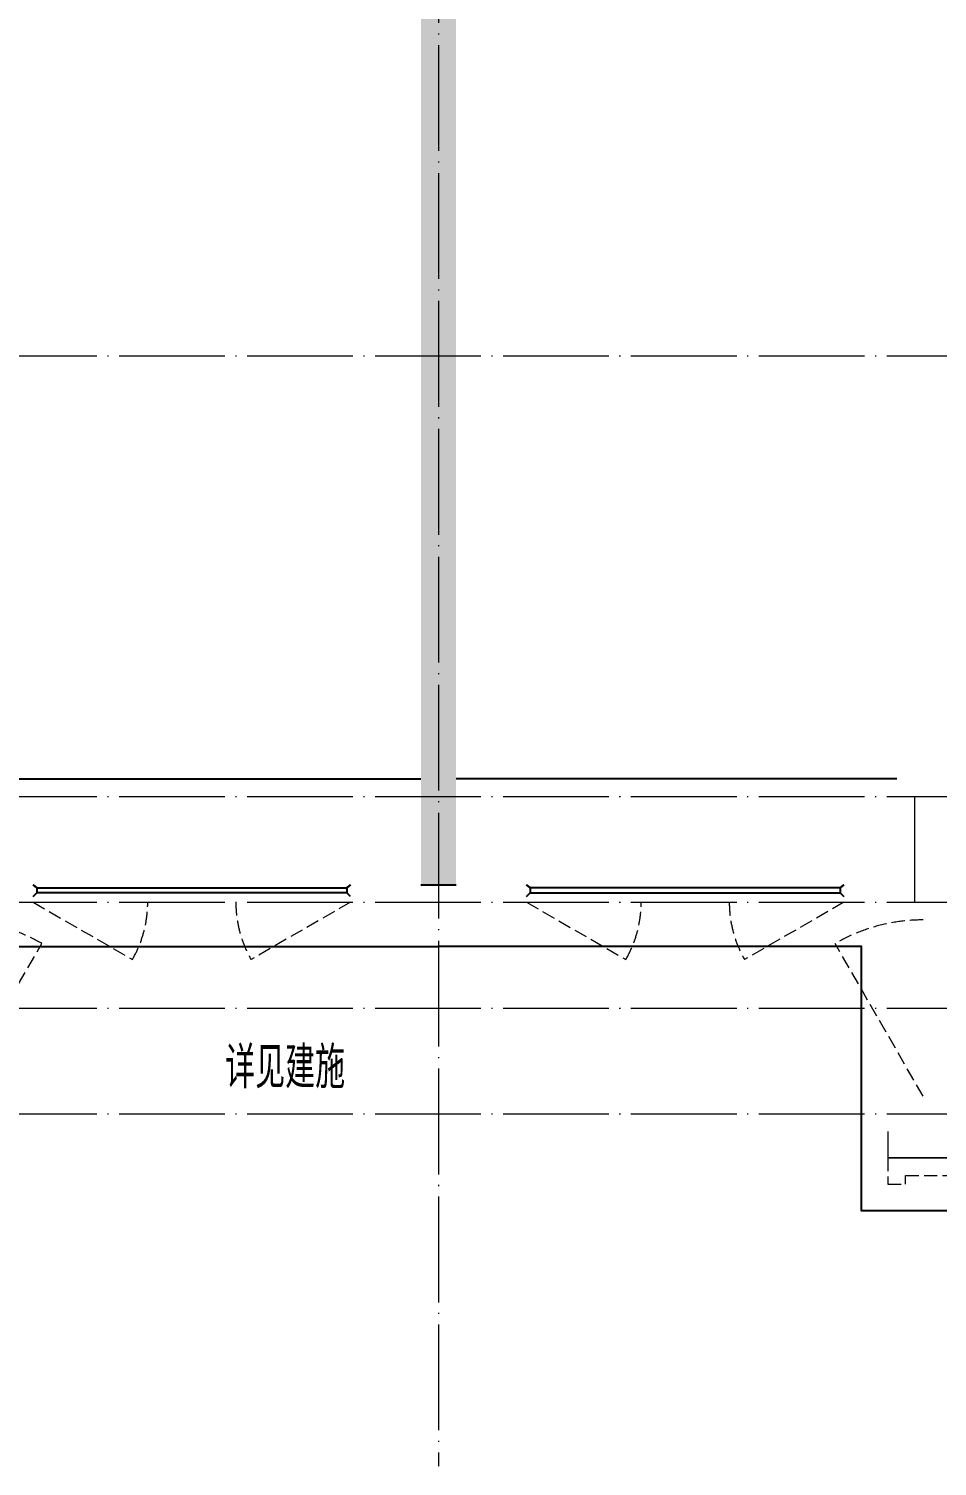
# Model space of a CAD drawing. Extents: x 27938 to 725830, y -209821 to 1628073.
# Drawn here: x 297192 to 302347, y 516740 to 524897 of the extents above; entities that cross this region are included whole.
import ezdxf

# ---------------------------------------------------------------- set-up
doc = ezdxf.new("R2010")
doc.units = 0
doc.header["$LTSCALE"] = 1000
doc.header["$MEASUREMENT"] = 0
doc.linetypes.add('DASH', pattern=[0.35, 0.25, -0.1])
doc.linetypes.add('DOTE', pattern=[2.42, 2, -0.2, 0.02, -0.2])
for name, color, linetype in [('3-栏杆1', 135, 'Continuous'), ('3.5方案汇报，与郭总、侯月琴确定户型_t8$0$2020.03.04 -1安徽标准化洋房户型(UA）_t8_t8$0$看线', 154, 'Continuous'), ('PUB_TEXT', 4, 'Continuous'), ('保温', 6, 'Continuous'), ('看线', 251, 'Continuous')]:
    doc.layers.add(name, color=color, linetype=linetype)
for name, color, linetype, lineweight in [('DOTE', 19, 'DOTE', 9), ('WINDOW', 144, 'Continuous', 15), ('平面-看线', 45, 'Continuous', 15)]:
    doc.layers.add(name, color=color, linetype=linetype, lineweight=lineweight)
doc.styles.add('_TCH_AXIS', font='COMPLEX', dxfattribs={"bigfont": 'GBCBIG'})

# ---------------------------------------------------------------- blocks, each defined once
blk = doc.blocks.new('FGDGDRGSDGDG')
at = {"layer": 'DOTE', "linetype": 'DOTE', "ltscale": 0.3}
for p, q in [((517582.5, 529998.5), (517582.5, 513948.5)), ((488182.5, 520248.5), (546982.5, 520248.5)), ((488182.5, 517748.5), (546982.5, 517748.5)), ((520282.5, 517748.5), (520282.5, 517148.5)), ((488182.5, 517148.5), (546982.5, 517148.5)), ((488182.5, 516548.5), (546982.5, 516548.5)), ((488182.5, 515948.5), (546982.5, 515948.5))]:
    blk.add_line(p, q, dxfattribs=at)
blk = doc.blocks.new('A$C6C4C4DE5')
at = {"layer": '保温', "linetype": 'ByBlock', "ltscale": 10}
h = blk.add_hatch(dxfattribs=at)
h.set_pattern_fill('AR-HBONE', color=251, scale=55)
h.set_pattern_definition([(45, (-445516.58, -596648.81), (0, 47.4157523), [100.584, -33.528]), (135, (-445492.87, -596625.102), (3e-15, 47.4157523), [100.584, -33.528])])
edge = h.paths.add_edge_path()
edge.add_line((200, 5200), (200.1, 7800))
edge.add_line((200.1, 7800), (0.1, 7800))
edge.add_line((0.1, 7800), (0, 5200))
edge.add_line((0, 5200), (200, 5200))
h = blk.add_hatch(dxfattribs=at)
h.set_pattern_fill('AR-HBONE', color=251, scale=55)
h.set_pattern_definition([(45, (-445516.58, -596648.81), (0, 47.4157523), [100.584, -33.528]), (135, (-445492.87, -596625.102), (3e-15, 47.4157523), [100.584, -33.528])])
edge = h.paths.add_edge_path()
edge.add_line((900, 5000), (900, 5200))
edge.add_line((900, 5200), (-700, 5200))
edge.add_line((-700, 5200), (-700, 5000))
edge.add_line((-700, 5000), (900, 5000))
at = {"layer": '保温', "linetype": 'Continuous', "ltscale": 10}
h = blk.add_hatch(dxfattribs=at)
h.set_pattern_fill('HEX', color=251, scale=10, angle=90, style=0)
h.set_pattern_definition([(90, (-503782.47, -516048.461), (-16.49778, 1e-15), [9.525, -19.05]), (210, (-503782.47, -516048.461), (8.24889, -14.2874966), [9.525, -19.05]), (150, (-503782.47, -516038.936), (-8.24889, -14.2874966), [9.525, -19.05])])
edge = h.paths.add_edge_path()
edge.add_line((200, 5000), (0, 5000))
edge.add_line((0, 5000), (0.1, 0))
edge.add_line((0.1, 0), (200.1, 0))
edge.add_line((200.1, 0), (200, 5000))
at = {"layer": '保温', "color": 251, "linetype": 'ByBlock', "ltscale": 10}
for p, q in [((0, 7800), (200, 7800)), ((0, 5000), (200, 5000)), ((0, 0), (200, 0))]:
    blk.add_line(p, q, dxfattribs=at)

msp = doc.modelspace()

# ---------------------------------------------------------------- linework, layer by layer
at = {"color": 30, "const_width": 8}
msp.add_lwpolyline([(302066.6, 518640.4), (302066.6, 518490.4), (303216.6, 518490.4), (303216.6, 518640.4)], dxfattribs=at)
at = {"layer": '3-栏杆1', "color": 5}
for p, q in [((297236.8, 520022.7), (297216.6, 520040.4)), ((297216.6, 520040.4), (297236.8, 520022.7)), ((297236.8, 520022.7), (297236.8, 519993.4)), ((297236.8, 520022.6), (298996.3, 520022.6)), ((298996.3, 520022.7), (299016.6, 520040.4)), ((299016.6, 520040.4), (298996.3, 520022.7)), ((298996.3, 520022.7), (298996.3, 519993.4)), ((300036.8, 520022.7), (300016.6, 520040.4)), ((300016.6, 520040.4), (300036.8, 520022.7)), ((300036.8, 520022.7), (300036.8, 519993.4)), ((301796.3, 520022.6), (300036.8, 520022.6)), ((301796.3, 520022.7), (301816.6, 520040.4)), ((301816.6, 520040.4), (301796.3, 520022.7)), ((301796.3, 520022.7), (301796.3, 519993.4)), ((297236.8, 519993.4), (297216.6, 519973.5)), ((297216.6, 519973.5), (297236.8, 519993.4)), ((298996.3, 519993.4), (297236.8, 519993.3)), ((299016.6, 519973.5), (298996.3, 519993.4)), ((300016.6, 519973.5), (300036.8, 519993.4)), ((300036.8, 519993.4), (301796.3, 519993.3)), ((301796.3, 519993.4), (301816.6, 519973.5)), ((301816.6, 519973.5), (301796.3, 519993.4))]:
    msp.add_line(p, q, dxfattribs=at)
at = {"layer": '3.5方案汇报，与郭总、侯月琴确定户型_t8$0$2020.03.04 -1安徽标准化洋房户型(UA）_t8_t8$0$看线', "ltscale": 10}
for p, q in [((296916.6, 520640.4), (299416.6, 520640.4)), ((302116.6, 520640.4), (299616.6, 520640.4))]:
    msp.add_line(p, q, dxfattribs=at)
at = {"layer": 'WINDOW', "color": 250, "linetype": 'DASH', "ltscale": 0.3}
for points in [[(297216.6, 519940.4), (297779.7, 519615.8, 0.131485), (297866.6, 519940.4)], [(299016.6, 519940.4), (298453.4, 519615.8, -0.131485), (298366.6, 519940.4)], [(300016.6, 519940.4), (300579.7, 519615.8, 0.131485), (300666.6, 519940.4)], [(301816.6, 519940.4), (301253.4, 519615.8, -0.131485), (301166.6, 519940.4)], [(296766.6, 518840.4), (297266.6, 519706.5, 0.131652), (296766.6, 519840.4)], [(302266.6, 518840.4), (301766.6, 519706.5, -0.131652), (302266.6, 519840.4)]]:
    msp.add_lwpolyline(points, format="xyb", dxfattribs=at)
at = {"layer": '平面-看线', "linetype": 'DASH', "ltscale": 0.3}
msp.add_lwpolyline([(302066.6, 518490.4), (302066.6, 518340.4), (302166.6, 518340.4), (302166.6, 518390.4), (303216.6, 518390.4), (303216.6, 518490.4)], dxfattribs=at)
at = {"layer": '看线', "color": 201}
for points in [[(274516.6, 519690.4), (274516.6, 518190.4), (297116.6, 518190.4), (297116.6, 519690.4), (299516.6, 519690.4)], [(324516.6, 519690.4), (324516.6, 518190.4), (301916.6, 518190.4), (301916.6, 519690.4), (299516.6, 519690.4)]]:
    msp.add_lwpolyline(points, dxfattribs=at)

# ---------------------------------------------------------------- block references
for name, p in [('FGDGDRGSDGDG', (-218065.9, 2792)), ('A$C6C4C4DE5', (299416.6, 520040.4))]:
    msp.add_blockref(name, p)

# ---------------------------------------------------------------- texts
at = {"layer": 'PUB_TEXT', "style": '_TCH_AXIS'}
msp.add_text('详见建施', height=236.31, dxfattribs=at).set_placement((298306.2, 518885.1))

doc.saveas('drawing.dxf')
